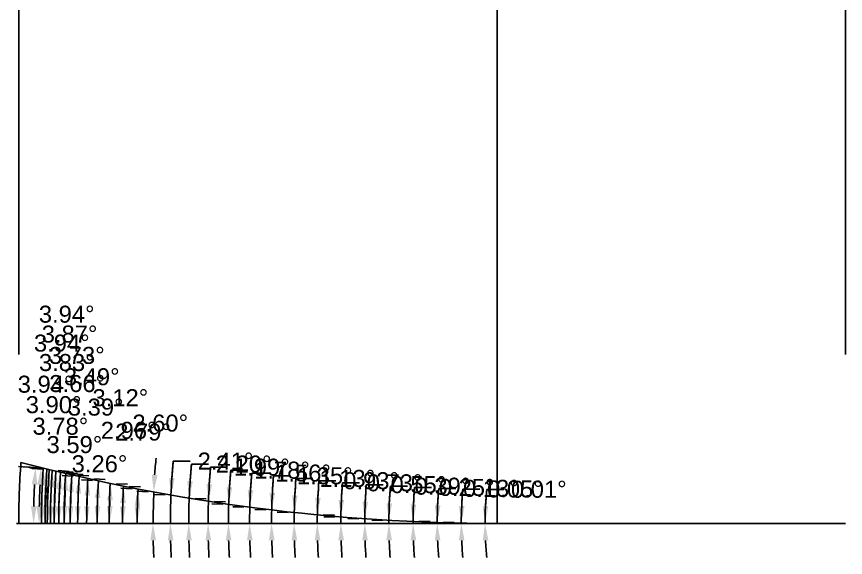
# Model space of a CAD drawing. Header units: inches. Extents: x -22.1 to 12.2, y -11.4 to 3.3.
# Drawn here: x -8.77 to 0, y -11.36 to -5.64 of the extents above; entities that cross this region are included whole.
import ezdxf

# ---------------------------------------------------------------- set-up
doc = ezdxf.new("R2010")
doc.units = ezdxf.units.IN
doc.header["$MEASUREMENT"] = 0
for name, color, linetype, true_color in [('Blade_1', 30, 'Continuous', 0xff7f00), ('Blade_3', 7, 'Continuous', 0x00cc00), ('Blade_5', 7, 'Continuous', 0x0066cc)]:
    doc.layers.add(name, color=color, linetype=linetype, true_color=true_color)
doc.styles.get("Standard").update_dxf_attribs({"font": 'arial.ttf'})
doc.dimstyles.get("Standard").update_dxf_attribs({"dimtxt": 0.18, "dimasz": 0.18, "dimexe": 0.18, "dimexo": 0.0625, "dimgap": 0.09, "dimtad": 0, "dimtih": 1, "dimtoh": 1, "dimdec": 4, "dimzin": 0, "dimdsep": 46, "dimtxsty": 'Standard', "dimcen": 0.09, "dimadec": 0, "dimazin": 0, "dimtfac": 1, "dimtdec": 4, "dimtofl": 0, "dimtmove": 0, "dimatfit": 3, "dimfxl": 1, "dimtolj": 1, "dimtzin": 0, "dimarcsym": 0})

# ---------------------------------------------------------------- blocks, each defined once
blk = doc.blocks.new('*D114')
at = {"layer": 'Blade_1', "color": 0, "lineweight": -2, "transparency": 16777216}
for p, q in [((-4.0494, -10.6368), (-3.8694, -10.6368)), ((-4.1282, -10.9964), (-4.2457, -10.9963)), ((-4.1282, -11), (-4.2457, -11))]:
    blk.add_line(p, q, dxfattribs=at)
for start, end in [(174.87461, 179.94961), (174.87585, 177.41273), (182.53688, 185.07376)]:
    blk.add_arc((0, -11), 4.0657, start, end, dxfattribs=at)
at = {"layer": 'Blade_1', "color": 0, "transparency": 16777216}
for points in [[(-4.0315, -10.8172), (-4.0915, -10.8158), (-4.0657, -10.9964)], [(-4.0917, -11.1806), (-4.0317, -11.1793), (-4.0657, -11)]]:
    blk.add_solid(points, dxfattribs=at)
at = {"layer": 'Defpoints', "color": 0, "transparency": 16777216}
for p in [(-4.0657, -10.9964), (-4.0657, -10.9988), (-4.0657, -11), (0, -11)]:
    blk.add_point(p, dxfattribs=at)
at = {"layer": 'Blade_1', "color": 0, "transparency": 16777216, "insert": (-3.498, -10.6368), "char_height": 0.18, "attachment_point": 5}
blk.add_mtext('\\A1;0.05°', dxfattribs=at)
blk = doc.blocks.new('*D115')
at = {"layer": 'Blade_1', "color": 0, "lineweight": -2, "transparency": 16777216}
for p, q in [((-4.8164, -10.6076), (-4.6364, -10.6076)), ((-4.8949, -11), (-5.0124, -11)), ((-4.8947, -10.9668), (-5.0122, -10.966))]:
    blk.add_line(p, q, dxfattribs=at)
for start, end in [(175.34184, 179.61124), (175.34258, 177.47691), (182.13433, 184.26866)]:
    blk.add_arc((0, -11), 4.8324, start, end, dxfattribs=at)
at = {"layer": 'Blade_1', "color": 0, "transparency": 16777216}
for points in [[(-4.7977, -10.788), (-4.8577, -10.7865), (-4.8322, -10.9672)], [(-4.859, -11.1805), (-4.799, -11.1794), (-4.8324, -11)]]:
    blk.add_solid(points, dxfattribs=at)
at = {"layer": 'Defpoints', "color": 0, "transparency": 16777216}
for p in [(-4.8324, -11), (-4.8323, -10.9891), (-4.8322, -10.9672), (0, -11)]:
    blk.add_point(p, dxfattribs=at)
at = {"layer": 'Blade_1', "color": 0, "transparency": 16777216, "insert": (-4.265, -10.6076), "char_height": 0.18, "attachment_point": 5}
blk.add_mtext('\\A1;0.39°', dxfattribs=at)
blk = doc.blocks.new('*D116')
at = {"layer": 'Blade_1', "color": 0, "lineweight": -2, "transparency": 16777216}
for p, q in [((-5.5719, -10.5498), (-5.3919, -10.5498)), ((-5.5269, -10.9104), (-5.4094, -10.9123)), ((-5.5276, -11), (-5.4101, -11))]:
    blk.add_line(p, q, dxfattribs=at)
for start, end in [(175.38056, 179.07104), (175.38104, 177.22604), (181.845, 183.69)]:
    blk.add_arc((0, -11), 5.5901, start, end, dxfattribs=at)
at = {"layer": 'Blade_1', "color": 0, "transparency": 16777216}
for points in [[(-5.5535, -10.7304), (-5.6135, -10.7285), (-5.5893, -10.9094)], [(-5.6172, -11.1805), (-5.5572, -11.1795), (-5.5901, -11)]]:
    blk.add_solid(points, dxfattribs=at)
at = {"layer": 'Defpoints', "color": 0, "transparency": 16777216}
for p in [(-5.5893, -10.9094), (-5.5901, -11), (-5.59, -10.9698), (0, -11)]:
    blk.add_point(p, dxfattribs=at)
at = {"layer": 'Blade_1', "color": 0, "transparency": 16777216, "insert": (-5.0205, -10.5498), "char_height": 0.18, "attachment_point": 5}
blk.add_mtext('\\A1;0.93°', dxfattribs=at)
blk = doc.blocks.new('*D117')
at = {"layer": 'Blade_1', "color": 0, "lineweight": -2, "transparency": 16777216}
for p, q in [((-6.284, -10.4687), (-6.104, -10.4687)), ((-6.3665, -10.8264), (-6.484, -10.8232)), ((-6.3689, -11), (-6.4864, -11))]:
    blk.add_line(p, q, dxfattribs=at)
for start, end in [(175.1669, 178.43808), (175.16723, 176.80265), (181.63542, 183.27084)]:
    blk.add_arc((0, -11), 6.3064, start, end, dxfattribs=at)
at = {"layer": 'Blade_1', "color": 0, "transparency": 16777216}
for points in [[(-6.2666, -10.6495), (-6.3265, -10.647), (-6.304, -10.8281)], [(-6.3338, -11.1804), (-6.2738, -11.1796), (-6.3064, -11)]]:
    blk.add_solid(points, dxfattribs=at)
at = {"layer": 'Defpoints', "color": 0, "transparency": 16777216}
for p in [(-6.304, -10.8281), (-6.3061, -10.9427), (-6.3064, -11), (0, -11)]:
    blk.add_point(p, dxfattribs=at)
at = {"layer": 'Blade_1', "color": 0, "transparency": 16777216, "insert": (-5.741, -10.4687), "char_height": 0.18, "attachment_point": 5}
blk.add_mtext('\\A1;1.56°', dxfattribs=at)
blk = doc.blocks.new('*D118')
at = {"layer": 'Blade_1', "color": 0, "lineweight": -2, "transparency": 16777216}
for p, q in [((-6.9225, -10.3736), (-6.7425, -10.3736)), ((-6.8832, -10.7352), (-6.7658, -10.7398)), ((-6.8883, -11), (-6.7708, -11))]:
    blk.add_line(p, q, dxfattribs=at)
for start, end in [(174.82932, 177.79717), (174.82957, 176.31337), (181.4838, 182.9676)]:
    blk.add_arc((0, -11), 6.9508, start, end, dxfattribs=at)
at = {"layer": 'Blade_1', "color": 0, "transparency": 16777216}
for points in [[(-6.9064, -10.5546), (-6.9663, -10.5515), (-6.9456, -10.7328)], [(-6.9784, -11.1804), (-6.9184, -11.1796), (-6.9508, -11)]]:
    blk.add_solid(points, dxfattribs=at)
at = {"layer": 'Defpoints', "color": 0, "transparency": 16777216}
for p in [(-6.9456, -10.7328), (-6.9502, -10.9109), (-6.9508, -11), (0, -11)]:
    blk.add_point(p, dxfattribs=at)
at = {"layer": 'Blade_1', "color": 0, "transparency": 16777216, "insert": (-6.3695, -10.3736), "char_height": 0.18, "attachment_point": 5}
blk.add_mtext('\\A1;2.20°', dxfattribs=at)
blk = doc.blocks.new('*D119')
at = {"layer": 'Blade_1', "color": 0, "lineweight": -2, "transparency": 16777216}
for p, q in [((-7.5497, -10.6327), (-7.6675, -10.627)), ((-7.5586, -11), (-7.6766, -11))]:
    blk.add_line(p, q, dxfattribs=at)
blk.add_arc((0, -11), 7.4966, 178.59038, 178.62424, dxfattribs=at)
at = {"layer": 'Blade_1', "color": 0, "transparency": 16777216}
for points in [[(-7.5243, -10.8145), (-7.4643, -10.8167), (-7.4877, -10.6357)], [(-7.4644, -10.8204), (-7.5244, -10.8197), (-7.4966, -11)]]:
    blk.add_solid(points, dxfattribs=at)
at = {"layer": 'Defpoints', "color": 0, "transparency": 16777216}
for p in [(-7.4873, -10.6357), (-7.4956, -10.8785), (-7.4961, -11), (0, -11)]:
    blk.add_point(p, dxfattribs=at)
at = {"layer": 'Blade_1', "color": 0, "transparency": 16777216, "insert": (-7.4342, -10.0349), "char_height": 0.18, "attachment_point": 5}
blk.add_mtext('\\A1;2.79°', dxfattribs=at)
blk = doc.blocks.new('*D120')
at = {"layer": 'Blade_1', "color": 0, "lineweight": -2, "transparency": 16777216}
for p, q in [((-7.9695, -10.5463), (-8.0868, -10.5396)), ((-7.9824, -11), (-8.0999, -11))]:
    blk.add_line(p, q, dxfattribs=at)
blk.add_arc((0, -11), 7.9199, 178.04357, 178.69778, dxfattribs=at)
at = {"layer": 'Blade_1', "color": 0, "transparency": 16777216}
for points in [[(-7.9453, -10.7283), (-7.8853, -10.731), (-7.9071, -10.5498)], [(-7.8879, -10.8204), (-7.9479, -10.8197), (-7.9199, -11)]]:
    blk.add_solid(points, dxfattribs=at)
at = {"layer": 'Defpoints', "color": 0, "transparency": 16777216}
for p in [(-7.9071, -10.5498), (-7.9185, -10.8499), (-7.9199, -11), (0, -11)]:
    blk.add_point(p, dxfattribs=at)
at = {"layer": 'Blade_1', "color": 0, "transparency": 16777216, "insert": (-7.8948, -10.3702), "char_height": 0.18, "attachment_point": 5}
blk.add_mtext('\\A1;3.26°', dxfattribs=at)
blk = doc.blocks.new('*D121')
at = {"layer": 'Blade_1', "color": 0, "lineweight": -2, "transparency": 16777216}
for p, q in [((-8.1264, -10.4908), (-8.0071, -10.4983)), ((-8.1424, -11), (-8.0228, -11))]:
    blk.add_line(p, q, dxfattribs=at)
blk.add_arc((0, -11), 8.2028, 177.67172, 178.74269, dxfattribs=at)
at = {"layer": 'Blade_1', "color": 0, "transparency": 16777216}
for points in [[(-8.226, -10.6652), (-8.1661, -10.6683), (-8.1867, -10.487)], [(-8.1708, -10.8203), (-8.2308, -10.8197), (-8.2028, -11)]]:
    blk.add_solid(points, dxfattribs=at)
at = {"layer": 'Defpoints', "color": 0, "transparency": 16777216}
for p in [(-8.1888, -10.4869), (-8.201, -10.8289), (-8.2049, -11), (0, -11)]:
    blk.add_point(p, dxfattribs=at)
at = {"layer": 'Blade_1', "color": 0, "transparency": 16777216, "insert": (-8.1604, -10.1675), "char_height": 0.18, "attachment_point": 5}
blk.add_mtext('\\A1;3.59°', dxfattribs=at)
blk = doc.blocks.new('*D122')
at = {"layer": 'Blade_1', "color": 0, "lineweight": -2, "transparency": 16777216}
for p, q in [((-8.2944, -10.4514), (-8.1745, -10.4594)), ((-8.3125, -11), (-8.1923, -11))]:
    blk.add_line(p, q, dxfattribs=at)
blk.add_arc((0, -11), 8.3723, 177.44801, 178.76815, dxfattribs=at)
at = {"layer": 'Blade_1', "color": 0, "transparency": 16777216}
for points in [[(-8.394, -10.6256), (-8.3341, -10.6289), (-8.3541, -10.4475)], [(-8.3404, -10.8203), (-8.4004, -10.8197), (-8.3723, -11)]]:
    blk.add_solid(points, dxfattribs=at)
at = {"layer": 'Defpoints', "color": 0, "transparency": 16777216}
for p in [(-8.3568, -10.4473), (-8.3703, -10.8157), (-8.375, -11), (0, -11)]:
    blk.add_point(p, dxfattribs=at)
at = {"layer": 'Blade_1', "color": 0, "transparency": 16777216, "insert": (-8.3091, -9.973), "char_height": 0.18, "attachment_point": 5}
blk.add_mtext('\\A1;3.78°', dxfattribs=at)
blk = doc.blocks.new('*D123')
at = {"layer": 'Blade_1', "color": 0, "lineweight": -2, "transparency": 16777216}
for p, q in [((-8.5139, -10.4201), (-8.634, -10.4119)), ((-8.5337, -11), (-8.654, -11))]:
    blk.add_line(p, q, dxfattribs=at)
blk.add_arc((0, -11), 8.474, 177.32025, 178.78293, dxfattribs=at)
at = {"layer": 'Blade_1', "color": 0, "transparency": 16777216}
for points in [[(-8.4947, -10.6021), (-8.4348, -10.6055), (-8.4544, -10.4241)], [(-8.4421, -10.8203), (-8.5021, -10.8197), (-8.474, -11)]]:
    blk.add_solid(points, dxfattribs=at)
at = {"layer": 'Defpoints', "color": 0, "transparency": 16777216}
for p in [(-8.4516, -10.4243), (-8.4718, -10.8079), (-8.4712, -11), (0, -11)]:
    blk.add_point(p, dxfattribs=at)
at = {"layer": 'Blade_1', "color": 0, "transparency": 16777216, "insert": (-8.3805, -9.745), "char_height": 0.18, "attachment_point": 5}
blk.add_mtext('\\A1;3.90°', dxfattribs=at)
blk = doc.blocks.new('*D124')
at = {"layer": 'Blade_1', "color": 0, "lineweight": -2, "transparency": 16777216}
for p, q in [((-8.5521, -10.4106), (-8.752, -10.3968)), ((-8.5724, -11), (-8.7727, -11))]:
    blk.add_line(p, q, dxfattribs=at)
blk.add_arc((0, -11), 8.5927, 177.25772, 178.79975, dxfattribs=at)
at = {"layer": 'Blade_1', "color": 0, "transparency": 16777216}
for points in [[(-8.6128, -10.5871), (-8.5529, -10.5906), (-8.5724, -10.4092)], [(-8.5608, -10.8203), (-8.6208, -10.8197), (-8.5927, -11)]]:
    blk.add_solid(points, dxfattribs=at)
at = {"layer": 'Defpoints', "color": 0, "transparency": 16777216}
for p in [(-8.4898, -10.4149), (-8.5905, -10.8029), (-8.5099, -11), (0, -11)]:
    blk.add_point(p, dxfattribs=at)
at = {"layer": 'Blade_1', "color": 0, "transparency": 16777216, "insert": (-8.4658, -9.5285), "char_height": 0.18, "attachment_point": 5}
blk.add_mtext('\\A1;3.94°', dxfattribs=at)
blk = doc.blocks.new('*D125')
at = {"layer": 'Blade_3', "color": 0, "lineweight": -2, "transparency": 16777216}
for p, q in [((-3.7967, -10.64), (-3.6167, -10.64)), ((-3.7512, -10.9996), (-3.6337, -10.9996)), ((-3.7512, -11), (-3.6337, -11))]:
    blk.add_line(p, q, dxfattribs=at)
for start, end in [(174.58352, 179.99402), (174.58503, 177.28952), (182.70449, 185.40899)]:
    blk.add_arc((0, -11), 3.8137, start, end, dxfattribs=at)
at = {"layer": 'Blade_3', "color": 0, "transparency": 16777216}
for points in [[(-3.7795, -10.8204), (-3.8394, -10.8189), (-3.8137, -10.9996)], [(-3.8395, -11.1807), (-3.7795, -11.1792), (-3.8137, -11)]]:
    blk.add_solid(points, dxfattribs=at)
at = {"layer": 'Defpoints', "color": 0, "transparency": 16777216}
for p in [(-3.8137, -10.9996), (-3.8137, -10.9999), (-3.8137, -11), (0, -11)]:
    blk.add_point(p, dxfattribs=at)
at = {"layer": 'Blade_3', "color": 0, "transparency": 16777216, "insert": (-3.2453, -10.64), "char_height": 0.18, "attachment_point": 5}
blk.add_mtext('\\A1;0.01°', dxfattribs=at)
blk = doc.blocks.new('*D126')
at = {"layer": 'Blade_3', "color": 0, "lineweight": -2, "transparency": 16777216}
for p, q in [((-4.5604, -10.6206), (-4.3804, -10.6206)), ((-4.5137, -11), (-4.3962, -11)), ((-4.5136, -10.9805), (-4.3961, -10.981))]:
    blk.add_line(p, q, dxfattribs=at)
for start, end in [(175.24417, 179.75271), (175.24504, 177.49888), (182.25383, 184.50767)]:
    blk.add_arc((0, -11), 4.5762, start, end, dxfattribs=at)
at = {"layer": 'Blade_3', "color": 0, "transparency": 16777216}
for points in [[(-4.5418, -10.801), (-4.6018, -10.7996), (-4.5761, -10.9802)], [(-4.6026, -11.1806), (-4.5426, -11.1794), (-4.5762, -11)]]:
    blk.add_solid(points, dxfattribs=at)
at = {"layer": 'Defpoints', "color": 0, "transparency": 16777216}
for p in [(-4.5762, -10.9934), (-4.5762, -11), (-4.5761, -10.9802), (0, -11)]:
    blk.add_point(p, dxfattribs=at)
at = {"layer": 'Blade_3', "color": 0, "transparency": 16777216, "insert": (-4.009, -10.6206), "char_height": 0.18, "attachment_point": 5}
blk.add_mtext('\\A1;0.25°', dxfattribs=at)
blk = doc.blocks.new('*D127')
at = {"layer": 'Blade_3', "color": 0, "lineweight": -2, "transparency": 16777216}
for p, q in [((-5.3233, -10.572), (-5.1433, -10.572)), ((-5.4026, -10.9308), (-5.5201, -10.9293)), ((-5.403, -11), (-5.5205, -11))]:
    blk.add_line(p, q, dxfattribs=at)
for start, end in [(175.40324, 179.26622), (175.40379, 177.335), (181.93122, 183.86244)]:
    blk.add_arc((0, -11), 5.3405, start, end, dxfattribs=at)
at = {"layer": 'Blade_3', "color": 0, "transparency": 16777216}
for points in [[(-5.3048, -10.7526), (-5.3647, -10.7508), (-5.3401, -10.9316)], [(-5.3675, -11.1805), (-5.3075, -11.1795), (-5.3405, -11)]]:
    blk.add_solid(points, dxfattribs=at)
at = {"layer": 'Defpoints', "color": 0, "transparency": 16777216}
for p in [(-5.3401, -10.9316), (-5.3405, -10.9772), (-5.3405, -11), (0, -11)]:
    blk.add_point(p, dxfattribs=at)
at = {"layer": 'Blade_3', "color": 0, "transparency": 16777216, "insert": (-4.7719, -10.572), "char_height": 0.18, "attachment_point": 5}
blk.add_mtext('\\A1;0.73°', dxfattribs=at)
blk = doc.blocks.new('*D128')
at = {"layer": 'Blade_3', "color": 0, "lineweight": -2, "transparency": 16777216}
for p, q in [((-6.0534, -10.4978), (-5.8734, -10.4978)), ((-6.135, -10.8558), (-6.2524, -10.8531)), ((-6.1367, -11), (-6.2542, -11))]:
    blk.add_line(p, q, dxfattribs=at)
for start, end in [(175.25744, 178.65371), (175.25781, 176.95576), (181.69795, 183.3959)]:
    blk.add_arc((0, -11), 6.0742, start, end, dxfattribs=at)
at = {"layer": 'Blade_3', "color": 0, "transparency": 16777216}
for points in [[(-6.0356, -10.6786), (-6.0956, -10.6763), (-6.0725, -10.8573)], [(-6.1015, -11.1804), (-6.0415, -11.1795), (-6.0742, -11)]]:
    blk.add_solid(points, dxfattribs=at)
at = {"layer": 'Defpoints', "color": 0, "transparency": 16777216}
for p in [(-6.0725, -10.8573), (-6.074, -10.9524), (-6.0742, -11), (0, -11)]:
    blk.add_point(p, dxfattribs=at)
at = {"layer": 'Blade_3', "color": 0, "transparency": 16777216, "insert": (-5.5104, -10.4978), "char_height": 0.18, "attachment_point": 5}
blk.add_mtext('\\A1;1.35°', dxfattribs=at)
blk = doc.blocks.new('*D129')
at = {"layer": 'Blade_3', "color": 0, "lineweight": -2, "transparency": 16777216}
for p, q in [((-6.7195, -10.4061), (-6.5395, -10.4061)), ((-6.6792, -10.7676), (-6.5617, -10.7717)), ((-6.6832, -11), (-6.5657, -11))]:
    blk.add_line(p, q, dxfattribs=at)
for start, end in [(174.94917, 178.00726), (174.94945, 176.47835), (181.5289, 183.05781)]:
    blk.add_arc((0, -11), 6.7457, start, end, dxfattribs=at)
at = {"layer": 'Blade_3', "color": 0, "transparency": 16777216}
for points in [[(-6.703, -10.5871), (-6.7629, -10.5842), (-6.7416, -10.7654)], [(-6.7733, -11.1804), (-6.7133, -11.1796), (-6.7457, -11)]]:
    blk.add_solid(points, dxfattribs=at)
at = {"layer": 'Defpoints', "color": 0, "transparency": 16777216}
for p in [(-6.7416, -10.7654), (-6.7453, -10.9218), (-6.7457, -11), (0, -11)]:
    blk.add_point(p, dxfattribs=at)
at = {"layer": 'Blade_3', "color": 0, "transparency": 16777216, "insert": (-6.1766, -10.4061), "char_height": 0.18, "attachment_point": 5}
blk.add_mtext('\\A1;1.99°', dxfattribs=at)
blk = doc.blocks.new('*D130')
at = {"layer": 'Blade_3', "color": 0, "lineweight": -2, "transparency": 16777216}
for p, q in [((-7.3817, -10.6647), (-7.5013, -10.6592)), ((-7.3893, -11), (-7.5091, -11))]:
    blk.add_line(p, q, dxfattribs=at)
for start, end in [(174.58447, 175.99167), (181.4072, 182.81441)]:
    blk.add_arc((0, -11), 7.3291, start, end, dxfattribs=at)
at = {"layer": 'Blade_3', "color": 0, "transparency": 16777216}
for points in [[(-7.2812, -10.4894), (-7.3411, -10.486), (-7.3215, -10.6674)], [(-7.3569, -11.1804), (-7.2969, -11.1796), (-7.3291, -11)]]:
    blk.add_solid(points, dxfattribs=at)
at = {"layer": 'Defpoints', "color": 0, "transparency": 16777216}
for p in [(-7.3193, -10.6675), (-7.3282, -10.8891), (-7.3268, -11), (0, -11)]:
    blk.add_point(p, dxfattribs=at)
at = {"layer": 'Blade_3', "color": 0, "transparency": 16777216, "insert": (-7.252, -9.94), "char_height": 0.18, "attachment_point": 5}
blk.add_mtext('\\A1;2.60°', dxfattribs=at)
blk = doc.blocks.new('*D131')
at = {"layer": 'Blade_3', "color": 0, "lineweight": -2, "transparency": 16777216}
for p, q in [((-7.7194, -10.5798), (-7.5971, -10.5865)), ((-7.7308, -11), (-7.6084, -11))]:
    blk.add_line(p, q, dxfattribs=at)
blk.add_arc((0, -11), 7.7884, 178.20862, 178.67578, dxfattribs=at)
at = {"layer": 'Blade_3', "color": 0, "transparency": 16777216}
for points in [[(-7.8145, -10.7552), (-7.7546, -10.7578), (-7.7769, -10.5767)], [(-7.7563, -10.8204), (-7.8163, -10.8197), (-7.7884, -11)]]:
    blk.add_solid(points, dxfattribs=at)
at = {"layer": 'Defpoints', "color": 0, "transparency": 16777216}
for p in [(-7.7818, -10.5764), (-7.7871, -10.8588), (-7.7933, -11), (0, -11)]:
    blk.add_point(p, dxfattribs=at)
at = {"layer": 'Blade_3', "color": 0, "transparency": 16777216, "insert": (-7.6742, -9.6715), "char_height": 0.18, "attachment_point": 5}
blk.add_mtext('\\A1;3.12°', dxfattribs=at)
blk = doc.blocks.new('*D132')
at = {"layer": 'Blade_3', "color": 0, "lineweight": -2, "transparency": 16777216}
for p, q in [((-8.1734, -10.5009), (-8.2908, -10.4937)), ((-8.1887, -11), (-8.3062, -11))]:
    blk.add_line(p, q, dxfattribs=at)
blk.add_arc((0, -11), 8.1262, 177.77454, 178.73084, dxfattribs=at)
at = {"layer": 'Blade_3', "color": 0, "transparency": 16777216}
for points in [[(-8.1501, -10.6829), (-8.0901, -10.6859), (-8.1111, -10.5047)], [(-8.0942, -10.8203), (-8.1542, -10.8197), (-8.1262, -11)]]:
    blk.add_solid(points, dxfattribs=at)
at = {"layer": 'Defpoints', "color": 0, "transparency": 16777216}
for p in [(-8.111, -10.5047), (-8.1245, -10.8348), (-8.1262, -11), (0, -11)]:
    blk.add_point(p, dxfattribs=at)
at = {"layer": 'Blade_3', "color": 0, "transparency": 16777216, "insert": (-7.977, -9.4499), "char_height": 0.18, "attachment_point": 5}
blk.add_mtext('\\A1;3.49°', dxfattribs=at)
blk = doc.blocks.new('*D133')
at = {"layer": 'Blade_3', "color": 0, "lineweight": -2, "transparency": 16777216}
for p, q in [((-8.2465, -10.4628), (-8.1292, -10.4705)), ((-8.264, -11), (-8.1464, -11))]:
    blk.add_line(p, q, dxfattribs=at)
blk.add_arc((0, -11), 8.3264, 177.51158, 178.76136, dxfattribs=at)
at = {"layer": 'Blade_3', "color": 0, "transparency": 16777216}
for points in [[(-8.3485, -10.6369), (-8.2886, -10.6401), (-8.3088, -10.4588)], [(-8.2945, -10.8203), (-8.3545, -10.8197), (-8.3264, -11)]]:
    blk.add_solid(points, dxfattribs=at)
at = {"layer": 'Defpoints', "color": 0, "transparency": 16777216}
for p in [(-8.3089, -10.4587), (-8.3245, -10.8195), (-8.3265, -11), (0, -11)]:
    blk.add_point(p, dxfattribs=at)
at = {"layer": 'Blade_3', "color": 0, "transparency": 16777216, "insert": (-8.1348, -9.224), "char_height": 0.18, "attachment_point": 5}
blk.add_mtext('\\A1;3.73°', dxfattribs=at)
blk = doc.blocks.new('*D134')
at = {"layer": 'Blade_3', "color": 0, "lineweight": -2, "transparency": 16777216}
for p, q in [((-8.4905, -10.4258), (-8.6124, -10.4176)), ((-8.5099, -11), (-8.6321, -11))]:
    blk.add_line(p, q, dxfattribs=at)
blk.add_arc((0, -11), 8.4521, 177.3514, 178.77977, dxfattribs=at)
at = {"layer": 'Blade_3', "color": 0, "transparency": 16777216}
for points in [[(-8.473, -10.6077), (-8.4131, -10.6111), (-8.4328, -10.4297)], [(-8.4201, -10.8203), (-8.4801, -10.8197), (-8.4521, -11)]]:
    blk.add_solid(points, dxfattribs=at)
at = {"layer": 'Defpoints', "color": 0, "transparency": 16777216}
for p in [(-8.4282, -10.43), (-8.4499, -10.8098), (-8.4474, -11), (0, -11)]:
    blk.add_point(p, dxfattribs=at)
at = {"layer": 'Blade_3', "color": 0, "transparency": 16777216, "insert": (-8.2116, -8.9981), "char_height": 0.18, "attachment_point": 5}
blk.add_mtext('\\A1;3.87°', dxfattribs=at)
blk = doc.blocks.new('*D135')
at = {"layer": 'Blade_3', "color": 0, "lineweight": -2, "transparency": 16777216}
for p, q in [((-8.5521, -10.4106), (-8.6932, -10.4009)), ((-8.5724, -11), (-8.7139, -11))]:
    blk.add_line(p, q, dxfattribs=at)
blk.add_arc((0, -11), 8.5339, 177.266, 178.79147, dxfattribs=at)
at = {"layer": 'Blade_3', "color": 0, "transparency": 16777216}
for points in [[(-8.5541, -10.5912), (-8.4942, -10.5947), (-8.5137, -10.4132)], [(-8.502, -10.8203), (-8.562, -10.8197), (-8.5339, -11)]]:
    blk.add_solid(points, dxfattribs=at)
at = {"layer": 'Defpoints', "color": 0, "transparency": 16777216}
for p in [(-8.4898, -10.4149), (-8.5316, -10.8043), (-8.5099, -11), (0, -11)]:
    blk.add_point(p, dxfattribs=at)
at = {"layer": 'Blade_3', "color": 0, "transparency": 16777216, "insert": (-8.2422, -8.7879), "char_height": 0.18, "attachment_point": 5}
blk.add_mtext('\\A1;3.94°', dxfattribs=at)
blk = doc.blocks.new('*D136')
at = {"layer": 'Blade_5', "color": 0, "lineweight": -2, "transparency": 16777216}
for p, q in [((-4.3044, -10.6303), (-4.1244, -10.6303)), ((-4.2577, -10.9901), (-4.1402, -10.9904)), ((-4.2577, -11), (-4.1402, -11))]:
    blk.add_line(p, q, dxfattribs=at)
for start, end in [(175.09143, 179.86725), (175.09247, 177.47986), (182.38739, 184.77478)]:
    blk.add_arc((0, -11), 4.3202, start, end, dxfattribs=at)
at = {"layer": 'Blade_5', "color": 0, "transparency": 16777216}
for points in [[(-4.286, -10.8107), (-4.346, -10.8093), (-4.3202, -10.99)], [(-4.3464, -11.1806), (-4.2865, -11.1793), (-4.3202, -11)]]:
    blk.add_solid(points, dxfattribs=at)
at = {"layer": 'Defpoints', "color": 0, "transparency": 16777216}
for p in [(-4.3202, -10.99), (-4.3202, -10.9967), (-4.3202, -11), (0, -11)]:
    blk.add_point(p, dxfattribs=at)
at = {"layer": 'Blade_5', "color": 0, "transparency": 16777216, "insert": (-3.7529, -10.6303), "char_height": 0.18, "attachment_point": 5}
blk.add_mtext('\\A1;0.13°', dxfattribs=at)
blk = doc.blocks.new('*D137')
at = {"layer": 'Blade_5', "color": 0, "lineweight": -2, "transparency": 16777216}
for p, q in [((-5.0711, -10.5913), (-4.8911, -10.5913)), ((-5.1498, -10.9504), (-5.2673, -10.9492)), ((-5.15, -11), (-5.2675, -11))]:
    blk.add_line(p, q, dxfattribs=at)
for start, end in [(175.39247, 179.44763), (175.39311, 177.42037), (182.02726, 184.05452)]:
    blk.add_arc((0, -11), 5.0875, start, end, dxfattribs=at)
at = {"layer": 'Blade_5', "color": 0, "transparency": 16777216}
for points in [[(-5.0524, -10.7718), (-5.1124, -10.7702), (-5.0873, -10.951)], [(-5.1144, -11.1805), (-5.0544, -11.1794), (-5.0875, -11)]]:
    blk.add_solid(points, dxfattribs=at)
at = {"layer": 'Defpoints', "color": 0, "transparency": 16777216}
for p in [(-5.0873, -10.951), (-5.0875, -10.9837), (-5.0875, -11), (0, -11)]:
    blk.add_point(p, dxfattribs=at)
at = {"layer": 'Blade_5', "color": 0, "transparency": 16777216, "insert": (-4.5197, -10.5913), "char_height": 0.18, "attachment_point": 5}
blk.add_mtext('\\A1;0.55°', dxfattribs=at)
blk = doc.blocks.new('*D138')
at = {"layer": 'Blade_5', "color": 0, "lineweight": -2, "transparency": 16777216}
for p, q in [((-5.8156, -10.525), (-5.6356, -10.525)), ((-5.8964, -10.8833), (-6.0138, -10.8809)), ((-5.8975, -11), (-6.015, -11))]:
    blk.add_line(p, q, dxfattribs=at)
for start, end in [(175.33023, 178.86574), (175.33065, 177.09819), (181.76755, 183.53509)]:
    blk.add_arc((0, -11), 5.835, start, end, dxfattribs=at)
at = {"layer": 'Blade_5', "color": 0, "transparency": 16777216}
for points in [[(-5.7975, -10.7057), (-5.8575, -10.7035), (-5.8339, -10.8845)], [(-5.8622, -11.1804), (-5.8022, -11.1795), (-5.835, -11)]]:
    blk.add_solid(points, dxfattribs=at)
at = {"layer": 'Defpoints', "color": 0, "transparency": 16777216}
for p in [(-5.8349, -10.9615), (-5.8339, -10.8845), (-5.835, -11), (0, -11)]:
    blk.add_point(p, dxfattribs=at)
at = {"layer": 'Blade_5', "color": 0, "transparency": 16777216, "insert": (-5.2727, -10.525), "char_height": 0.18, "attachment_point": 5}
blk.add_mtext('\\A1;1.13°', dxfattribs=at)
blk = doc.blocks.new('*D139')
at = {"layer": 'Blade_5', "color": 0, "lineweight": -2, "transparency": 16777216}
for p, q in [((-6.5064, -10.438), (-6.3264, -10.438)), ((-6.5899, -10.7954), (-6.7073, -10.7918)), ((-6.5931, -11), (-6.7106, -11))]:
    blk.add_line(p, q, dxfattribs=at)
for start, end in [(175.06286, 178.22171), (175.06316, 176.64243), (181.57927, 183.15855)]:
    blk.add_arc((0, -11), 6.5306, start, end, dxfattribs=at)
at = {"layer": 'Blade_5', "color": 0, "transparency": 16777216}
for points in [[(-6.4894, -10.6189), (-6.5493, -10.6162), (-6.5274, -10.7973)], [(-6.5581, -11.1804), (-6.4981, -11.1796), (-6.5306, -11)]]:
    blk.add_solid(points, dxfattribs=at)
at = {"layer": 'Defpoints', "color": 0, "transparency": 16777216}
for p in [(-6.5274, -10.7973), (-6.5302, -10.9324), (-6.5306, -11), (0, -11)]:
    blk.add_point(p, dxfattribs=at)
at = {"layer": 'Blade_5', "color": 0, "transparency": 16777216, "insert": (-5.9634, -10.438), "char_height": 0.18, "attachment_point": 5}
blk.add_mtext('\\A1;1.78°', dxfattribs=at)
blk = doc.blocks.new('*D140')
at = {"layer": 'Blade_5', "color": 0, "lineweight": -2, "transparency": 16777216}
for p, q in [((-7.1143, -10.3408), (-6.9343, -10.3408)), ((-7.2009, -10.6974), (-7.3183, -10.6925)), ((-7.2073, -11), (-7.3248, -11))]:
    blk.add_line(p, q, dxfattribs=at)
for start, end in [(174.70644, 177.59369), (174.70667, 176.15018), (181.44351, 182.88701)]:
    blk.add_arc((0, -11), 7.1448, start, end, dxfattribs=at)
at = {"layer": 'Blade_5', "color": 0, "transparency": 16777216}
for points in [[(-7.0987, -10.5219), (-7.1586, -10.5187), (-7.1385, -10.7)], [(-7.1725, -11.1804), (-7.1125, -11.1796), (-7.1448, -11)]]:
    blk.add_solid(points, dxfattribs=at)
at = {"layer": 'Defpoints', "color": 0, "transparency": 16777216}
for p in [(-7.1385, -10.7), (-7.1441, -10.9), (-7.1448, -11), (0, -11)]:
    blk.add_point(p, dxfattribs=at)
at = {"layer": 'Blade_5', "color": 0, "transparency": 16777216, "insert": (-6.5613, -10.3408), "char_height": 0.18, "attachment_point": 5}
blk.add_mtext('\\A1;2.41°', dxfattribs=at)
blk = doc.blocks.new('*D141')
at = {"layer": 'Blade_5', "color": 0, "lineweight": -2, "transparency": 16777216}
for p, q in [((-7.5793, -10.6084), (-7.46, -10.6146)), ((-7.5894, -11), (-7.47, -11))]:
    blk.add_line(p, q, dxfattribs=at)
blk.add_arc((0, -11), 7.65, 178.39079, 178.65183, dxfattribs=at)
at = {"layer": 'Blade_5', "color": 0, "transparency": 16777216}
for points in [[(-7.6769, -10.784), (-7.617, -10.7864), (-7.6398, -10.6053)], [(-7.6179, -10.8204), (-7.6778, -10.8197), (-7.65, -11)]]:
    blk.add_solid(points, dxfattribs=at)
at = {"layer": 'Defpoints', "color": 0, "transparency": 16777216}
for p in [(-7.6417, -10.6052), (-7.6488, -10.8684), (-7.6519, -11), (0, -11)]:
    blk.add_point(p, dxfattribs=at)
at = {"layer": 'Blade_5', "color": 0, "transparency": 16777216, "insert": (-7.5865, -10.0165), "char_height": 0.18, "attachment_point": 5}
blk.add_mtext('\\A1;2.96°', dxfattribs=at)
blk = doc.blocks.new('*D142')
at = {"layer": 'Blade_5', "color": 0, "lineweight": -2, "transparency": 16777216}
for p, q in [((-7.9546, -10.5295), (-7.8362, -10.5365)), ((-7.9685, -11), (-7.8499, -11))]:
    blk.add_line(p, q, dxfattribs=at)
blk.add_arc((0, -11), 8.0299, 177.89904, 178.71562, dxfattribs=at)
at = {"layer": 'Blade_5', "color": 0, "transparency": 16777216}
for points in [[(-8.0545, -10.7042), (-7.9946, -10.7071), (-8.0159, -10.5258)], [(-7.9979, -10.8203), (-8.0579, -10.8197), (-8.0299, -11)]]:
    blk.add_solid(points, dxfattribs=at)
at = {"layer": 'Defpoints', "color": 0, "transparency": 16777216}
for p in [(-8.017, -10.5258), (-8.0284, -10.8419), (-8.031, -11), (0, -11)]:
    blk.add_point(p, dxfattribs=at)
at = {"layer": 'Blade_5', "color": 0, "transparency": 16777216, "insert": (-7.9353, -9.7709), "char_height": 0.18, "attachment_point": 5}
blk.add_mtext('\\A1;3.39°', dxfattribs=at)
blk = doc.blocks.new('*D143')
at = {"layer": 'Blade_5', "color": 0, "lineweight": -2, "transparency": 16777216}
for p, q in [((-8.1905, -10.4759), (-8.0681, -10.4838)), ((-8.2073, -11), (-8.0845, -11))]:
    blk.add_line(p, q, dxfattribs=at)
blk.add_arc((0, -11), 8.2645, 177.58697, 178.75209, dxfattribs=at)
at = {"layer": 'Blade_5', "color": 0, "transparency": 16777216}
for points in [[(-8.2872, -10.6504), (-8.2273, -10.6536), (-8.2477, -10.4723)], [(-8.2326, -10.8203), (-8.2926, -10.8197), (-8.2645, -11)]]:
    blk.add_solid(points, dxfattribs=at)
at = {"layer": 'Defpoints', "color": 0, "transparency": 16777216}
for p in [(-8.2529, -10.472), (-8.2627, -10.824), (-8.2698, -11), (0, -11)]:
    blk.add_point(p, dxfattribs=at)
at = {"layer": 'Blade_5', "color": 0, "transparency": 16777216, "insert": (-8.1313, -9.5219), "char_height": 0.18, "attachment_point": 5}
blk.add_mtext('\\A1;3.66°', dxfattribs=at)
blk = doc.blocks.new('*D144')
at = {"layer": 'Blade_5', "color": 0, "lineweight": -2, "transparency": 16777216}
for p, q in [((-8.3342, -10.4419), (-8.2161, -10.4498)), ((-8.3528, -11), (-8.2345, -11))]:
    blk.add_line(p, q, dxfattribs=at)
blk.add_arc((0, -11), 8.4145, 177.39453, 178.77433, dxfattribs=at)
at = {"layer": 'Blade_5', "color": 0, "transparency": 16777216}
for points in [[(-8.4358, -10.6158), (-8.3759, -10.6192), (-8.3957, -10.4378)], [(-8.3826, -10.8203), (-8.4426, -10.8197), (-8.4145, -11)]]:
    blk.add_solid(points, dxfattribs=at)
at = {"layer": 'Defpoints', "color": 0, "transparency": 16777216}
for p in [(-8.3965, -10.4377), (-8.4125, -10.8125), (-8.4153, -11), (0, -11)]:
    blk.add_point(p, dxfattribs=at)
at = {"layer": 'Blade_5', "color": 0, "transparency": 16777216, "insert": (-8.2409, -9.2994), "char_height": 0.18, "attachment_point": 5}
blk.add_mtext('\\A1;3.83°', dxfattribs=at)
blk = doc.blocks.new('*D145')
at = {"layer": 'Blade_5', "color": 0, "lineweight": -2, "transparency": 16777216}
for p, q in [((-8.5521, -10.4106), (-8.6698, -10.4025)), ((-8.5724, -11), (-8.6903, -11))]:
    blk.add_line(p, q, dxfattribs=at)
blk.add_arc((0, -11), 8.5103, 177.26934, 178.78813, dxfattribs=at)
at = {"layer": 'Blade_5', "color": 0, "transparency": 16777216}
for points in [[(-8.5306, -10.5928), (-8.4707, -10.5963), (-8.4902, -10.4149)], [(-8.4784, -10.8203), (-8.5384, -10.8197), (-8.5103, -11)]]:
    blk.add_solid(points, dxfattribs=at)
at = {"layer": 'Defpoints', "color": 0, "transparency": 16777216}
for p in [(-8.4898, -10.4149), (-8.5081, -10.8048), (-8.5099, -11), (0, -11)]:
    blk.add_point(p, dxfattribs=at)
at = {"layer": 'Blade_5', "color": 0, "transparency": 16777216, "insert": (-8.2941, -9.0936), "char_height": 0.18, "attachment_point": 5}
blk.add_mtext('\\A1;3.94°', dxfattribs=at)

msp = doc.modelspace()

# ---------------------------------------------------------------- linework, layer by layer
at = {"color": 1}
msp.add_line((-3.6875, -11), (-3.6875, 0.69271), dxfattribs=at)
for p, q in [((-8.75, 0), (-8.75, -9.21284)), ((0, 0), (0, -9.21284)), ((-3.6875, -11), (-8.75, -11)), ((0, -11), (-3.6875, -11))]:
    msp.add_line(p, q)
for centre, radius, start, end in [((0, -11), 8.75, 175.771904, 180), ((-3.6875, 9), 20, 255.407995, 270)]:
    msp.add_arc(centre, radius, start, end)
at = {"layer": 'Blade_1'}
for radius, start in [(8.50992, 176.05747), (8.47118, 176.10318), (8.37502, 176.216164), (8.20488, 176.414407), (7.91993, 176.741348), (7.49613, 177.214618), (6.95075, 177.797166), (6.30638, 178.438077), (5.59008, 179.071037), (4.83235, 179.611244), (4.06565, 179.949615)]:
    msp.add_arc((0, -11), radius, start, 180, dxfattribs=at)
at = {"layer": 'Blade_3'}
for radius, start in [(8.50992, 176.05747), (8.44741, 176.131171), (8.32648, 176.272943), (8.12615, 176.505387), (7.79335, 176.8844), (7.32683, 177.398877), (6.74571, 178.007255), (6.07415, 178.653713), (5.34053, 179.266224), (4.57616, 179.75271), (3.81372, 179.994016)]:
    msp.add_arc((0, -11), radius, start, 180, dxfattribs=at)
at = {"layer": 'Blade_5'}
for radius, start in [(8.50992, 176.05747), (8.41535, 176.168865), (8.26978, 176.339052), (8.03103, 176.614662), (7.65187, 177.042613), (7.14476, 177.593687), (6.53058, 178.221707), (5.83501, 178.865739), (5.08755, 179.447627), (4.3202, 179.867248)]:
    msp.add_arc((0, -11), radius, start, 180, dxfattribs=at)

# ---------------------------------------------------------------- dimensions: what is measured, and where the dimension line sits
at = {"layer": 'Blade_1'}
for base, p1, p2, picture, middle in [((-8.59046, -10.80293), (-8.48978, -10.41489), (-8.50992, -11), '*D124', (-8.46579, -9.5285)), ((-8.47179, -10.8079), (-8.45159, -10.4243), (-8.47118, -11), '*D123', (-8.38052, -9.74498)), ((-8.37028, -10.81571), (-8.35677, -10.44731), (-8.37502, -11), '*D122', (-8.30908, -9.97298)), ((-7.49559, -10.87853), (-7.48727, -10.63573), (-7.49613, -11), '*D119', (-7.4342, -10.03491)), ((-8.20101, -10.8289), (-8.18882, -10.48687), (-8.20488, -11), '*D121', (-8.16044, -10.16754)), ((-7.9185, -10.84986), (-7.90712, -10.5498), (-7.91993, -11), '*D120', (-7.89485, -10.37022))]:
    dim = msp.add_angular_dim_3p(base=base, center=(0, -11), p1=p1, p2=p2, dimstyle='Standard', override={"dimadec": 2}, dxfattribs=at)
    dim.commit()
    dim.dimension.update_dxf_attribs({"geometry": picture, "text_midpoint": middle, "dimtype": 165})
for base, p1, p2, picture, middle in [((-6.95018, -10.91092), (-6.94562, -10.73283), (-6.95075, -11), '*D118', (-6.36952, -10.37358)), ((-6.30612, -10.9427), (-6.30403, -10.82811), (-6.30638, -11), '*D117', (-5.74101, -10.46867)), ((-5.59, -10.96979), (-5.58934, -10.90937), (-5.59008, -11), '*D116', (-5.0205, -10.54979)), ((-4.83234, -10.98907), (-4.83224, -10.96721), (-4.83235, -11), '*D115', (-4.26497, -10.60756)), ((-4.06565, -10.99881), (-4.06565, -10.99642), (-4.06565, -11), '*D114', (-3.49798, -10.63679))]:
    dim = msp.add_angular_dim_3p(base=base, center=(0, -11), p1=p1, p2=p2, dimstyle='Standard', override={"dimadec": 2}, dxfattribs=at)
    dim.commit()
    dim.dimension.update_dxf_attribs({"geometry": picture, "text_midpoint": middle})
at = {"layer": 'Blade_3'}
for base, p1, p2, picture, middle in [((-8.53162, -10.80428), (-8.48978, -10.41489), (-8.50992, -11), '*D135', (-8.24218, -8.78791)), ((-8.44992, -10.80978), (-8.42816, -10.43003), (-8.44741, -11), '*D134', (-8.21157, -8.99811)), ((-8.32446, -10.81947), (-8.30887, -10.45875), (-8.32648, -11), '*D133', (-8.1348, -9.224)), ((-8.12455, -10.8348), (-8.11104, -10.50467), (-8.12615, -11), '*D132', (-7.97701, -9.44988)), ((-7.78708, -10.85884), (-7.78183, -10.57643), (-7.79335, -11), '*D131', (-7.67422, -9.67151)), ((-7.32824, -10.8891), (-7.31928, -10.66749), (-7.32683, -11), '*D130', (-7.25202, -9.94001))]:
    dim = msp.add_angular_dim_3p(base=base, center=(0, -11), p1=p1, p2=p2, dimstyle='Standard', override={"dimadec": 2}, dxfattribs=at)
    dim.commit()
    dim.dimension.update_dxf_attribs({"geometry": picture, "text_midpoint": middle, "dimtype": 165})
for base, p1, p2, picture, middle in [((-6.74526, -10.9218), (-6.74163, -10.76543), (-6.74571, -11), '*D129', (-6.17657, -10.40611)), ((-6.07397, -10.95243), (-6.07248, -10.85729), (-6.07415, -11), '*D128', (-5.51041, -10.4978)), ((-5.34048, -10.9772), (-5.34009, -10.93161), (-5.34053, -11), '*D127', (-4.77193, -10.572)), ((-4.57616, -10.99342), (-4.57612, -10.98025), (-4.57616, -11), '*D126', (-4.00899, -10.62059)), ((-3.81372, -10.99987), (-3.81372, -10.9996), (-3.81372, -11), '*D125', (-3.24528, -10.64))]:
    dim = msp.add_angular_dim_3p(base=base, center=(0, -11), p1=p1, p2=p2, dimstyle='Standard', override={"dimadec": 2}, dxfattribs=at)
    dim.commit()
    dim.dimension.update_dxf_attribs({"geometry": picture, "text_midpoint": middle})
at = {"layer": 'Blade_5'}
for base, p1, p2, picture, middle in [((-8.5081, -10.80482), (-8.48978, -10.41489), (-8.50992, -11), '*D145', (-8.29407, -9.0936)), ((-8.41246, -10.81247), (-8.39654, -10.43772), (-8.41535, -11), '*D144', (-8.24092, -9.29944)), ((-8.26267, -10.82399), (-8.2529, -10.47196), (-8.26978, -11), '*D143', (-8.13129, -9.52187)), ((-8.02837, -10.84186), (-8.01701, -10.52576), (-8.03103, -11), '*D142', (-7.93529, -9.77087)), ((-7.64883, -10.86839), (-7.64168, -10.60522), (-7.65187, -11), '*D141', (-7.58649, -10.01654))]:
    dim = msp.add_angular_dim_3p(base=base, center=(0, -11), p1=p1, p2=p2, dimstyle='Standard', override={"dimadec": 2}, dxfattribs=at)
    dim.commit()
    dim.dimension.update_dxf_attribs({"geometry": picture, "text_midpoint": middle, "dimtype": 165})
for base, p1, p2, picture, middle in [((-7.14406, -10.89998), (-7.13846, -10.70002), (-7.14476, -11), '*D140', (-6.56134, -10.34083)), ((-6.53023, -10.93244), (-6.52744, -10.79734), (-6.53058, -11), '*D139', (-5.9634, -10.43796)), ((-5.83488, -10.9615), (-5.83387, -10.88449), (-5.83501, -11), '*D138', (-5.27269, -10.52496)), ((-5.08752, -10.98365), (-5.08731, -10.95095), (-5.08755, -11), '*D137', (-4.51969, -10.59132)), ((-4.32019, -10.99666), (-4.32018, -10.98999), (-4.3202, -11), '*D136', (-3.75293, -10.63034))]:
    dim = msp.add_angular_dim_3p(base=base, center=(0, -11), p1=p1, p2=p2, dimstyle='Standard', override={"dimadec": 2}, dxfattribs=at)
    dim.commit()
    dim.dimension.update_dxf_attribs({"geometry": picture, "text_midpoint": middle})

doc.saveas('drawing.dxf')
